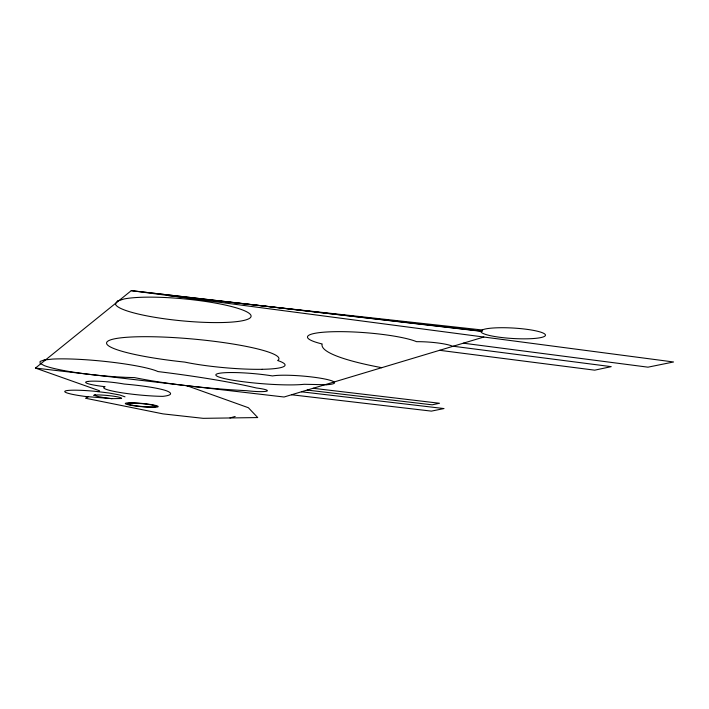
<?xml version="1.0" encoding="UTF-8"?>
<svg xmlns="http://www.w3.org/2000/svg" width="709" height="709" viewBox="0 0 709 709"><rect width="100%" height="100%" fill="white"/><g stroke="black" fill="none" stroke-linecap="round" stroke-linejoin="round"><path stroke-width="1.06" d="M97.895 391.66L99.552 390.783L35.45 368.077L131.262 290.663L482.474 331.218M88.253 396.774L85.497 398.236L162.981 413.879L203.173 418.337L257.739 417.566L248.372 407.719L186.857 385.696M95.121 394.505L94.74 395.338A19.941 2.03 5.5 0 0 111.969 398.653L121.381 398.511A14.224 1.445 5.5 0 0 111.685 395.95A14.224 1.445 5.5 0 0 94.563 395.099L93.491 395.365M483.839 337.032L284.052 397.005L35.45 368.077M229.955 417.964L235.166 416.458M111.969 398.653L85.381 396.464A30.434 3.111 5.5 0 1 65.157 391.067A30.434 3.111 5.5 0 1 94.988 391.306L108.876 392.981L119.653 394.975L124.997 396.836M168.148 295.511L482.43 330.013M481.11 331.298L131.262 290.663L673.55 361.98L647.964 367.173L463.331 343.191M301.431 391.793L444.002 408.561L431.409 411.123L291.523 394.762M313.121 388.284L439.491 403.261L432.171 404.821L307.192 390.065M453.157 346.24L611.22 366.65L594.7 370.169L439.607 350.308M452.652 346.391L451.713 345.886A26.011 3.926 4 0 0 416.564 341.676A57.119 8.659 4.4 0 0 333.469 331.715A57.119 8.659 4.4 0 0 322.187 343.98A168.476 24.611 3.7 0 0 381.743 367.679M481.189 330.642L481.021 331.989A32.375 5.229 3.4 0 0 527.496 338.805A32.375 5.229 3.4 0 0 535.463 330.784A32.375 5.229 3.4 0 0 483.538 329.455L481.189 330.642M117.419 301.095L115.425 303.807A68.179 11.034 5.4 0 0 207.64 322.462A68.179 11.034 5.4 0 0 234.617 307.369A68.179 11.034 5.4 0 0 124.066 298.968L117.419 301.095M44.259 359.977L40.085 361.439L40.103 363.354L44.206 365.578A61.009 7.258 5.6 0 0 134.488 377.587A112.926 13.79 5.1 0 0 246.581 390.677A16.085 1.852 5 0 0 266.673 391.182A16.085 1.852 5 0 0 256.321 387.965A178.411 19.267 5.5 0 0 157.965 371.569A61.009 7.258 5.6 0 0 110.728 362.069A61.009 7.258 5.6 0 0 52.448 359.091L44.259 359.977M326.229 384.748L304.188 384.287A52.103 6.434 4.9 0 1 233.678 380.361A37.028 4.538 5 0 1 221.332 373.005A37.028 4.538 5 0 1 272.504 375.938A32.676 4.05 4.7 0 1 304.064 376.169A32.676 4.05 4.7 0 1 333.035 381.336L334.559 382.514A32.676 4.05 4.7 0 1 326.229 384.748M130.713 405.247A16.555 1.631 5.3 0 0 157.832 406.869A16.555 1.631 5.3 0 0 136.518 403.013A16.555 1.631 5.3 0 0 130.713 405.247M132.202 405.229A14.34 1.409 5.3 0 0 155.67 406.629A14.34 1.409 5.3 0 0 137.192 403.288A14.34 1.409 5.3 0 0 132.202 405.229M87.916 381.433A23.379 2.552 5.5 0 0 105.065 386.697A37.098 3.979 5.4 0 0 119.786 392.449A37.098 3.979 5.4 0 0 162.813 396.358A68.374 7.329 5.5 0 0 167.811 391.35A41.37 4.458 5.4 0 0 124.119 384.039A23.379 2.552 5.5 0 0 87.916 381.433M262.179 369.3A60.017 7.959 5.1 0 0 277.68 360.526A86.126 11.734 5.3 0 0 165.064 337.138A87.42 11.893 5.3 0 0 107.174 344.565A87.42 11.893 5.3 0 0 184.774 362.095A60.017 7.959 5.1 0 0 262.179 369.3"/></g></svg>
